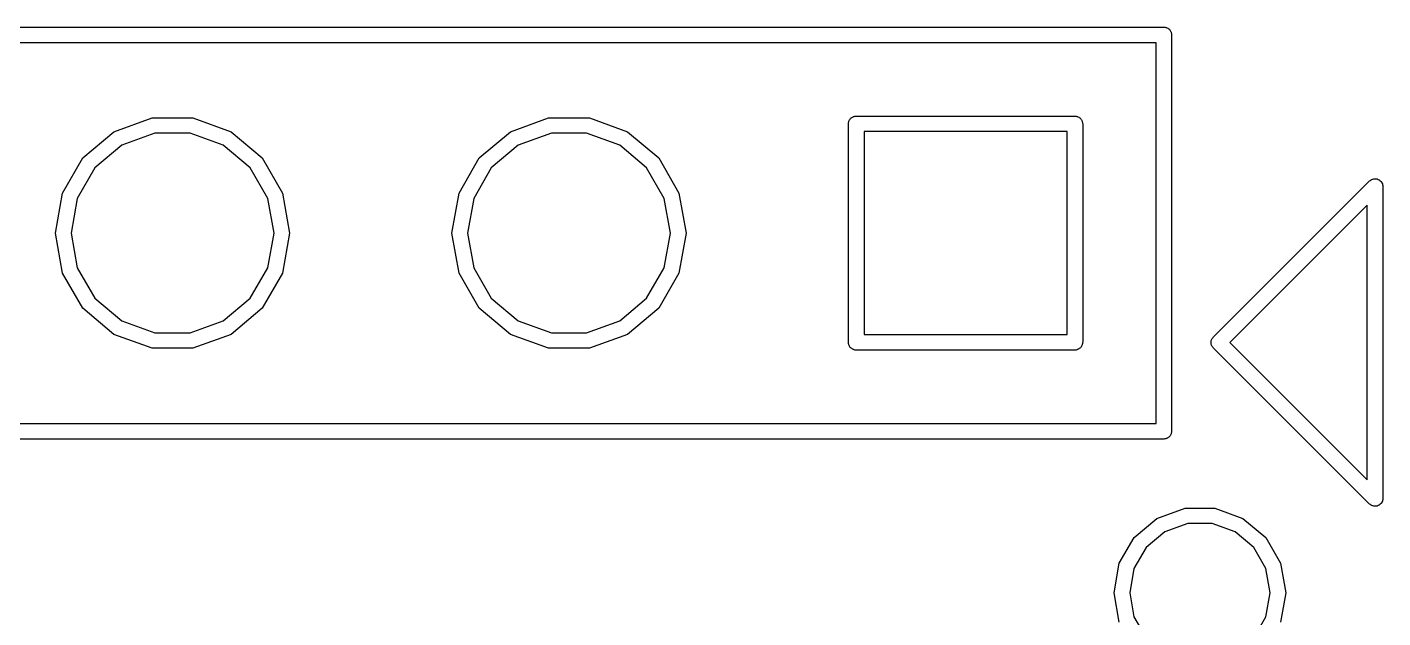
# Model space of a CAD drawing. Extents: x 105.1 to 166.9, y -128.1 to -71.6.
# Drawn here: x 148.91 to 157.59, y -86.06 to -82.27 of the extents above; entities that cross this region are included whole.
import ezdxf

# ---------------------------------------------------------------- set-up
doc = ezdxf.new("R2010")
doc.units = 0
doc.header["$MEASUREMENT"] = 0
doc.layers.add('BLACK', color=7, linetype='CONTINUOUS')

msp = doc.modelspace()

# ---------------------------------------------------------------- linework, layer by layer
at = {"layer": 'Black'}
for p, q in [((123.167, -82.27), (156.187, -82.27)), ((156.187, -82.27), (156.191, -82.2708)), ((156.191, -82.2708), (156.195, -82.2708)), ((156.195, -82.2708), (156.199, -82.2723)), ((156.199, -82.2723), (156.204, -82.273)), ((156.204, -82.273), (156.207, -82.2752)), ((156.207, -82.2752), (156.212, -82.2767)), ((156.212, -82.2767), (156.215, -82.2795)), ((156.215, -82.2795), (156.219, -82.2817)), ((156.219, -82.2817), (156.222, -82.2851)), ((156.222, -82.2851), (156.225, -82.2879)), ((156.225, -82.2879), (156.227, -82.2917)), ((156.227, -82.2917), (156.23, -82.295)), ((156.23, -82.295), (156.231, -82.2991)), ((156.231, -82.2991), (156.234, -82.3029)), ((156.234, -82.3029), (156.234, -82.3072)), ((156.234, -82.3072), (156.236, -82.3113)), ((156.236, -82.3113), (156.236, -82.3157)), ((156.236, -82.3157), (156.237, -82.32)), ((156.237, -82.32), (156.237, -84.86)), ((156.137, -82.37), (123.217, -82.37)), ((156.137, -84.81), (156.137, -82.37)), ((154.184, -82.8517), (154.188, -82.8495)), ((154.188, -82.8495), (154.192, -82.8467)), ((154.192, -82.8467), (154.196, -82.8452)), ((154.196, -82.8452), (154.199, -82.843)), ((154.199, -82.843), (154.204, -82.8423)), ((154.204, -82.8423), (154.208, -82.8408)), ((154.208, -82.8408), (154.212, -82.8408)), ((154.212, -82.8408), (154.217, -82.84)), ((154.217, -82.84), (155.617, -82.84)), ((155.617, -82.84), (155.621, -82.8408)), ((155.621, -82.8408), (155.625, -82.8408)), ((155.625, -82.8408), (155.629, -82.8423)), ((155.629, -82.8423), (155.634, -82.843)), ((155.634, -82.843), (155.637, -82.8452)), ((155.637, -82.8452), (155.642, -82.8467)), ((155.642, -82.8467), (155.645, -82.8495)), ((155.645, -82.8495), (155.649, -82.8517)), ((149.462, -82.9405), (149.706, -82.8514)), ((149.706, -82.8514), (149.967, -82.8514)), ((149.967, -82.8514), (150.212, -82.9405)), ((152.002, -82.9405), (152.246, -82.8514)), ((152.246, -82.8514), (152.507, -82.8514)), ((152.507, -82.8514), (152.752, -82.9405)), ((154.167, -82.8813), (154.169, -82.8772)), ((154.167, -82.8857), (154.167, -82.8813)), ((154.167, -82.89), (154.167, -82.8857)), ((154.167, -84.29), (154.167, -82.89)), ((154.169, -82.8772), (154.17, -82.8729)), ((154.17, -82.8729), (154.172, -82.8691)), ((154.172, -82.8691), (154.173, -82.865)), ((154.173, -82.865), (154.176, -82.8617)), ((154.176, -82.8617), (154.178, -82.8579)), ((154.178, -82.8579), (154.182, -82.8551)), ((154.182, -82.8551), (154.184, -82.8517)), ((155.649, -82.8517), (155.652, -82.8551)), ((155.652, -82.8551), (155.655, -82.8579)), ((155.655, -82.8579), (155.657, -82.8617)), ((155.657, -82.8617), (155.66, -82.865)), ((155.66, -82.865), (155.661, -82.8691)), ((155.661, -82.8691), (155.664, -82.8729)), ((155.664, -82.8729), (155.664, -82.8772)), ((155.664, -82.8772), (155.666, -82.8813)), ((155.666, -82.8813), (155.666, -82.8857)), ((155.666, -82.8857), (155.667, -82.89)), ((155.667, -82.89), (155.667, -84.29)), ((149.262, -83.1079), (149.462, -82.9405)), ((149.724, -82.9499), (149.512, -83.0271)), ((149.949, -82.9499), (149.724, -82.9499)), ((150.162, -83.0271), (149.949, -82.9499)), ((150.212, -82.9405), (150.411, -83.1079)), ((151.802, -83.1079), (152.002, -82.9405)), ((152.264, -82.9499), (152.052, -83.0271)), ((152.489, -82.9499), (152.264, -82.9499)), ((152.702, -83.0271), (152.489, -82.9499)), ((152.752, -82.9405), (152.951, -83.1079)), ((154.267, -82.94), (154.267, -84.24)), ((155.567, -82.94), (154.267, -82.94)), ((155.567, -84.24), (155.567, -82.94)), ((149.132, -83.3335), (149.262, -83.1079)), ((149.512, -83.0271), (149.339, -83.1722)), ((150.334, -83.1722), (150.162, -83.0271)), ((150.411, -83.1079), (150.541, -83.3335)), ((151.672, -83.3335), (151.802, -83.1079)), ((152.052, -83.0271), (151.879, -83.1722)), ((152.874, -83.1722), (152.702, -83.0271)), ((152.951, -83.1079), (153.081, -83.3335)), ((149.339, -83.1722), (149.226, -83.3677)), ((150.447, -83.3677), (150.334, -83.1722)), ((151.879, -83.1722), (151.766, -83.3677)), ((152.987, -83.3677), (152.874, -83.1722)), ((156.504, -84.2559), (157.504, -83.2559)), ((157.504, -83.2559), (157.51, -83.2522)), ((157.51, -83.2522), (157.515, -83.248)), ((157.515, -83.248), (157.517, -83.2472)), ((157.517, -83.2472), (157.519, -83.2459)), ((157.519, -83.2459), (157.525, -83.2443)), ((157.525, -83.2443), (157.531, -83.242)), ((157.531, -83.242), (157.533, -83.242)), ((157.533, -83.242), (157.535, -83.2415)), ((157.535, -83.2415), (157.542, -83.242)), ((157.542, -83.242), (157.548, -83.242)), ((157.548, -83.242), (157.55, -83.2428)), ((157.55, -83.2428), (157.553, -83.243)), ((157.553, -83.243), (157.559, -83.2457)), ((157.559, -83.2457), (157.565, -83.248)), ((157.565, -83.248), (157.566, -83.2494)), ((157.566, -83.2494), (157.568, -83.2503)), ((157.568, -83.2503), (157.573, -83.2549)), ((157.573, -83.2549), (157.578, -83.2591)), ((157.578, -83.2591), (157.579, -83.261)), ((157.579, -83.261), (157.581, -83.2626)), ((157.581, -83.2626), (157.583, -83.2685)), ((157.583, -83.2685), (157.587, -83.2742)), ((157.587, -83.2742), (157.587, -83.2763)), ((157.587, -83.2763), (157.588, -83.2783)), ((157.588, -83.2783), (157.589, -83.2848)), ((149.087, -83.59), (149.132, -83.3335)), ((149.226, -83.3677), (149.187, -83.59)), ((150.487, -83.59), (150.447, -83.3677)), ((150.541, -83.3335), (150.587, -83.59)), ((151.627, -83.59), (151.672, -83.3335)), ((151.766, -83.3677), (151.727, -83.59)), ((153.027, -83.59), (152.987, -83.3677)), ((153.081, -83.3335), (153.127, -83.59)), ((157.589, -83.2848), (157.59, -83.2913)), ((157.59, -83.2913), (157.59, -85.2913)), ((157.49, -83.412), (156.61, -84.2913)), ((157.49, -85.1705), (157.49, -83.412)), ((149.132, -83.8465), (149.087, -83.59)), ((149.187, -83.59), (149.226, -83.8123)), ((150.447, -83.8123), (150.487, -83.59)), ((150.587, -83.59), (150.541, -83.8465)), ((151.672, -83.8465), (151.627, -83.59)), ((151.727, -83.59), (151.766, -83.8123)), ((152.987, -83.8123), (153.027, -83.59)), ((153.127, -83.59), (153.081, -83.8465)), ((149.262, -84.0721), (149.132, -83.8465)), ((149.226, -83.8123), (149.339, -84.0078)), ((150.334, -84.0078), (150.447, -83.8123)), ((150.541, -83.8465), (150.411, -84.0721)), ((151.802, -84.0721), (151.672, -83.8465)), ((151.766, -83.8123), (151.879, -84.0078)), ((152.874, -84.0078), (152.987, -83.8123)), ((153.081, -83.8465), (152.951, -84.0721)), ((149.339, -84.0078), (149.512, -84.1529)), ((150.162, -84.1529), (150.334, -84.0078)), ((151.879, -84.0078), (152.052, -84.1529)), ((152.702, -84.1529), (152.874, -84.0078)), ((149.462, -84.2395), (149.262, -84.0721)), ((150.411, -84.0721), (150.212, -84.2395)), ((152.002, -84.2395), (151.802, -84.0721)), ((152.951, -84.0721), (152.752, -84.2395)), ((149.706, -84.3286), (149.462, -84.2395)), ((149.512, -84.1529), (149.724, -84.2301)), ((149.724, -84.2301), (149.949, -84.2301)), ((149.949, -84.2301), (150.162, -84.1529)), ((150.212, -84.2395), (149.967, -84.3286)), ((152.246, -84.3286), (152.002, -84.2395)), ((152.052, -84.1529), (152.264, -84.2301)), ((152.264, -84.2301), (152.489, -84.2301)), ((152.489, -84.2301), (152.702, -84.1529)), ((152.752, -84.2395), (152.507, -84.3286)), ((154.167, -84.2943), (154.167, -84.29)), ((154.167, -84.2987), (154.167, -84.2943)), ((154.169, -84.3028), (154.167, -84.2987)), ((154.17, -84.3071), (154.169, -84.3028)), ((154.172, -84.3109), (154.17, -84.3071)), ((154.173, -84.315), (154.172, -84.3109)), ((154.176, -84.3184), (154.173, -84.315)), ((154.178, -84.3222), (154.176, -84.3184)), ((154.182, -84.325), (154.178, -84.3222)), ((154.184, -84.3283), (154.182, -84.325)), ((154.267, -84.24), (155.567, -84.24)), ((155.652, -84.325), (155.649, -84.3283)), ((155.655, -84.3222), (155.652, -84.325)), ((155.657, -84.3184), (155.655, -84.3222)), ((155.66, -84.315), (155.657, -84.3184)), ((155.661, -84.3109), (155.66, -84.315)), ((155.664, -84.3071), (155.661, -84.3109)), ((155.666, -84.2987), (155.664, -84.3028)), ((155.664, -84.3028), (155.664, -84.3071)), ((155.667, -84.29), (155.666, -84.2943)), ((155.666, -84.2943), (155.666, -84.2987)), ((156.49, -84.2869), (156.491, -84.2827)), ((156.49, -84.2913), (156.49, -84.2869)), ((156.49, -84.2956), (156.49, -84.2913)), ((156.491, -84.2998), (156.49, -84.2956)), ((156.491, -84.2783), (156.493, -84.2744)), ((156.491, -84.2827), (156.491, -84.2783)), ((156.491, -84.3042), (156.491, -84.2998)), ((156.493, -84.3082), (156.491, -84.3042)), ((156.493, -84.2744), (156.494, -84.2701)), ((156.494, -84.3124), (156.493, -84.3082)), ((156.494, -84.2701), (156.497, -84.2665)), ((156.497, -84.316), (156.494, -84.3124)), ((156.497, -84.2665), (156.499, -84.2626)), ((156.499, -84.3199), (156.497, -84.316)), ((156.499, -84.2626), (156.502, -84.2595)), ((156.502, -84.323), (156.499, -84.3199)), ((156.502, -84.2595), (156.504, -84.2559)), ((156.504, -84.3266), (156.502, -84.323)), ((156.61, -84.2913), (157.49, -85.1705)), ((149.967, -84.3286), (149.706, -84.3286)), ((152.507, -84.3286), (152.246, -84.3286)), ((154.188, -84.3305), (154.184, -84.3283)), ((154.192, -84.3333), (154.188, -84.3305)), ((154.196, -84.3348), (154.192, -84.3333)), ((154.199, -84.337), (154.196, -84.3348)), ((154.204, -84.3378), (154.199, -84.337)), ((154.208, -84.3393), (154.204, -84.3378)), ((154.212, -84.3393), (154.208, -84.3393)), ((154.217, -84.34), (154.212, -84.3393)), ((155.617, -84.34), (154.217, -84.34)), ((155.621, -84.3393), (155.617, -84.34)), ((155.625, -84.3393), (155.621, -84.3393)), ((155.629, -84.3378), (155.625, -84.3393)), ((155.634, -84.337), (155.629, -84.3378)), ((155.637, -84.3348), (155.634, -84.337)), ((155.642, -84.3333), (155.637, -84.3348)), ((155.645, -84.3305), (155.642, -84.3333)), ((155.649, -84.3283), (155.645, -84.3305)), ((157.504, -85.3266), (156.504, -84.3266)), ((123.217, -84.81), (156.137, -84.81)), ((156.187, -84.91), (123.167, -84.91)), ((156.191, -84.9093), (156.187, -84.91)), ((156.195, -84.9093), (156.191, -84.9093)), ((156.199, -84.9078), (156.195, -84.9093)), ((156.204, -84.907), (156.199, -84.9078)), ((156.207, -84.9048), (156.204, -84.907)), ((156.212, -84.9033), (156.207, -84.9048)), ((156.215, -84.9005), (156.212, -84.9033)), ((156.219, -84.8983), (156.215, -84.9005)), ((156.222, -84.895), (156.219, -84.8983)), ((156.225, -84.8922), (156.222, -84.895)), ((156.227, -84.8884), (156.225, -84.8922)), ((156.23, -84.885), (156.227, -84.8884)), ((156.231, -84.8809), (156.23, -84.885)), ((156.234, -84.8771), (156.231, -84.8809)), ((156.236, -84.8687), (156.234, -84.8728)), ((156.234, -84.8728), (156.234, -84.8771)), ((156.237, -84.86), (156.236, -84.8643)), ((156.236, -84.8643), (156.236, -84.8687)), ((156.143, -85.4182), (156.323, -85.3529)), ((156.323, -85.3529), (156.514, -85.3529)), ((156.514, -85.3529), (156.693, -85.4182)), ((157.51, -85.3304), (157.504, -85.3266)), ((157.515, -85.3346), (157.51, -85.3304)), ((157.517, -85.3353), (157.515, -85.3346)), ((157.519, -85.3366), (157.517, -85.3353)), ((157.525, -85.3383), (157.519, -85.3366)), ((157.531, -85.3405), (157.525, -85.3383)), ((157.533, -85.3405), (157.531, -85.3405)), ((157.535, -85.3411), (157.533, -85.3405)), ((157.542, -85.3405), (157.535, -85.3411)), ((157.548, -85.3405), (157.542, -85.3405)), ((157.55, -85.3397), (157.548, -85.3405)), ((157.553, -85.3396), (157.55, -85.3397)), ((157.559, -85.3368), (157.553, -85.3396)), ((157.565, -85.3346), (157.559, -85.3368)), ((157.566, -85.3331), (157.565, -85.3346)), ((157.568, -85.3322), (157.566, -85.3331)), ((157.573, -85.3276), (157.568, -85.3322)), ((157.578, -85.3234), (157.573, -85.3276)), ((157.579, -85.3215), (157.578, -85.3234)), ((157.581, -85.3199), (157.579, -85.3215)), ((157.583, -85.314), (157.581, -85.3199)), ((157.587, -85.3084), (157.583, -85.314)), ((157.588, -85.3042), (157.587, -85.3062)), ((157.587, -85.3062), (157.587, -85.3084)), ((157.589, -85.2977), (157.588, -85.3042)), ((157.59, -85.2913), (157.589, -85.2977)), ((155.997, -85.541), (156.143, -85.4182)), ((156.34, -85.4513), (156.193, -85.5048)), ((156.496, -85.4513), (156.34, -85.4513)), ((156.643, -85.5048), (156.496, -85.4513)), ((156.693, -85.4182), (156.84, -85.541)), ((155.901, -85.7064), (155.997, -85.541)), ((156.193, -85.5048), (156.073, -85.6053)), ((156.763, -85.6053), (156.643, -85.5048)), ((156.84, -85.541), (156.935, -85.7064)), ((156.073, -85.6053), (155.995, -85.7406)), ((156.841, -85.7406), (156.763, -85.6053)), ((155.868, -85.8945), (155.901, -85.7064)), ((156.935, -85.7064), (156.968, -85.8945)), ((155.995, -85.7406), (155.968, -85.8945)), ((156.868, -85.8945), (156.841, -85.7406)), ((155.901, -86.0826), (155.868, -85.8945)), ((155.968, -85.8945), (155.995, -86.0484)), ((156.841, -86.0484), (156.868, -85.8945)), ((156.968, -85.8945), (156.935, -86.0826)), ((155.995, -86.0484), (156.073, -86.1838)), ((156.763, -86.1838), (156.841, -86.0484))]:
    msp.add_line(p, q, dxfattribs=at)

doc.saveas('drawing.dxf')
